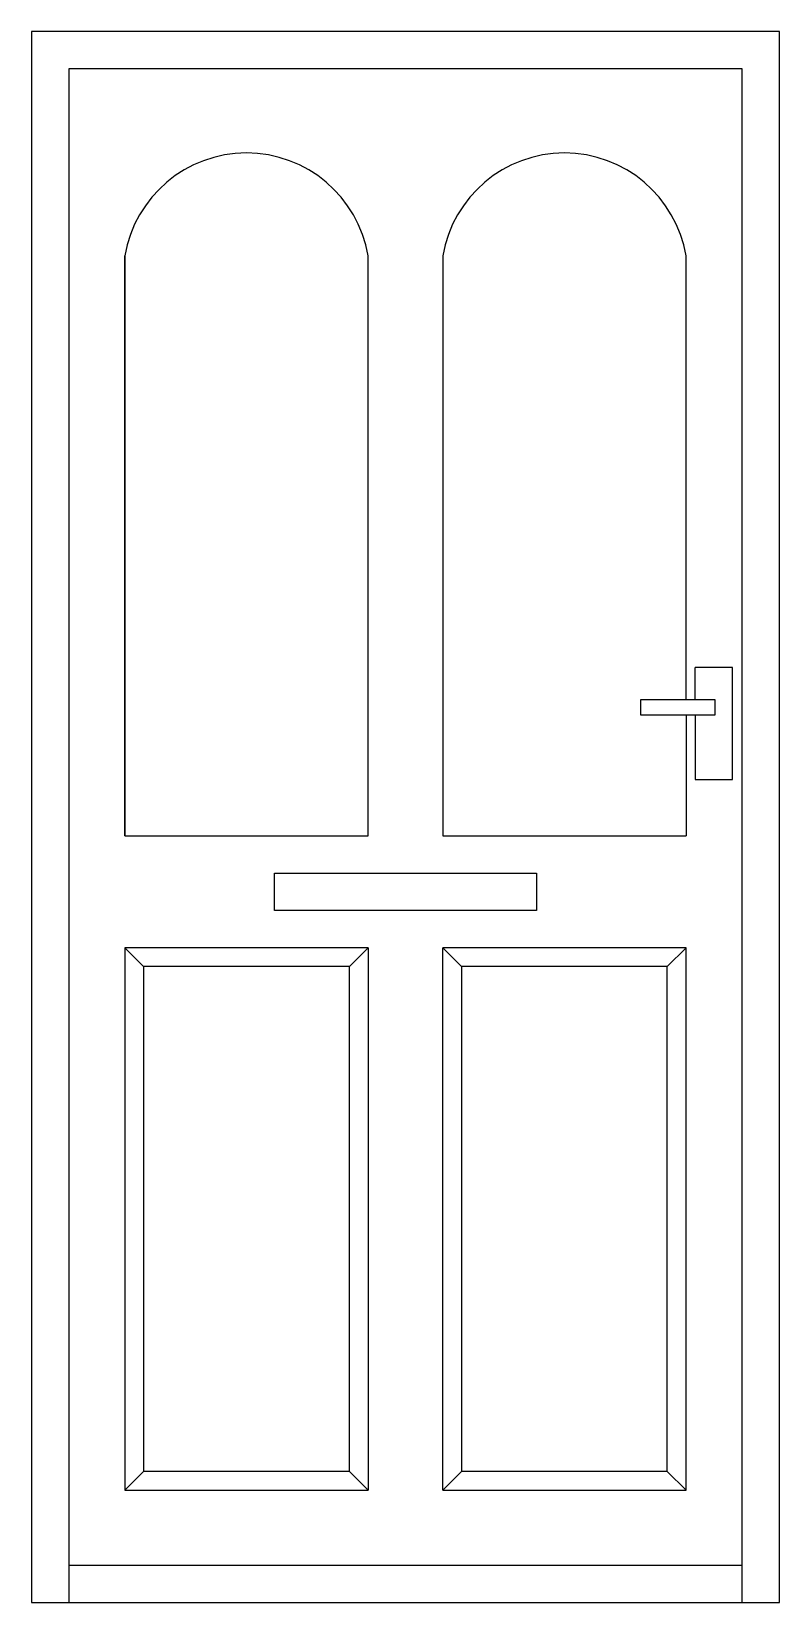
# Model space of a CAD drawing. Header units: millimetres. Extents: x -747.42 to -746.42, y 1775.63 to 1777.73.
import ezdxf

# ---------------------------------------------------------------- set-up
doc = ezdxf.new("R2010")
doc.units = ezdxf.units.MM
doc.header["$LTSCALE"] = 10
doc.layers.add('Portas', color=2, linetype='Continuous')

msp = doc.modelspace()

# ---------------------------------------------------------------- linework, layer by layer
at = {"layer": 'Portas'}
for p, q in [((-746.4158, 1777.7299), (-747.4158, 1777.7299)), ((-747.4158, 1777.7299), (-747.4158, 1775.63)), ((-746.4158, 1775.63), (-746.4158, 1777.7299)), ((-747.4158, 1775.63), (-746.4158, 1775.63))]:
    msp.add_line(p, q, dxfattribs=at)
at = {"layer": 'Portas', "color": 1}
for p, q in [((-747.3658, 1777.68), (-747.3658, 1775.63)), ((-746.4658, 1777.68), (-747.3658, 1777.68)), ((-746.4658, 1775.63), (-746.4658, 1777.68)), ((-747.2908, 1777.43), (-747.2908, 1776.655)), ((-747.2908, 1776.655), (-747.2908, 1777.43)), ((-747.2908, 1776.655), (-747.2908, 1777.43)), ((-746.9658, 1776.655), (-746.9658, 1777.43)), ((-746.8658, 1777.43), (-746.8658, 1776.655)), ((-746.5408, 1776.8367), (-746.5408, 1777.43)), ((-747.2908, 1776.955), (-747.2908, 1776.655)), ((-746.5408, 1776.8367), (-746.5408, 1776.955)), ((-746.5288, 1776.8367), (-746.5288, 1776.88)), ((-746.4788, 1776.88), (-746.5288, 1776.88)), ((-746.4788, 1776.73), (-746.4788, 1776.88)), ((-746.5018, 1776.8367), (-746.6018, 1776.8367)), ((-746.6018, 1776.8367), (-746.6018, 1776.8167)), ((-746.5018, 1776.8167), (-746.5018, 1776.8367)), ((-746.6018, 1776.8167), (-746.5018, 1776.8167)), ((-746.5408, 1776.8167), (-746.5408, 1776.655)), ((-746.5408, 1776.8167), (-746.5408, 1776.655)), ((-746.5408, 1776.8167), (-746.5408, 1776.655)), ((-746.5288, 1776.8167), (-746.5288, 1776.73)), ((-746.5288, 1776.73), (-746.4788, 1776.73)), ((-747.2908, 1776.655), (-746.9658, 1776.655)), ((-746.8658, 1776.655), (-746.5408, 1776.655)), ((-746.7407, 1776.655), (-746.5408, 1776.655)), ((-747.0908, 1776.605), (-746.7407, 1776.605)), ((-747.0908, 1776.555), (-747.0908, 1776.605)), ((-746.7407, 1776.605), (-746.7407, 1776.555)), ((-746.7407, 1776.555), (-747.0908, 1776.555)), ((-747.2908, 1776.505), (-747.2658, 1776.48)), ((-746.9658, 1776.505), (-747.2908, 1776.505)), ((-747.2908, 1776.505), (-747.2908, 1775.78)), ((-746.9658, 1776.505), (-746.9908, 1776.48)), ((-746.9658, 1776.505), (-746.9658, 1775.78)), ((-746.8658, 1776.505), (-746.8408, 1776.48)), ((-746.8658, 1775.78), (-746.8658, 1776.505)), ((-746.5408, 1776.505), (-746.8658, 1776.505)), ((-746.5408, 1776.505), (-746.5658, 1776.48)), ((-746.5408, 1775.78), (-746.5408, 1776.505)), ((-746.9908, 1776.48), (-747.2658, 1776.48)), ((-747.2658, 1776.48), (-747.2658, 1775.805)), ((-746.9908, 1775.805), (-746.9908, 1776.48)), ((-746.8408, 1776.48), (-746.8408, 1775.805)), ((-746.5658, 1776.48), (-746.8408, 1776.48)), ((-746.5658, 1775.805), (-746.5658, 1776.48)), ((-747.2908, 1775.78), (-747.2658, 1775.805)), ((-746.9908, 1775.805), (-747.2658, 1775.805)), ((-746.9658, 1775.78), (-746.9908, 1775.805)), ((-746.8658, 1775.78), (-746.8408, 1775.805)), ((-746.5658, 1775.805), (-746.8408, 1775.805)), ((-746.5408, 1775.78), (-746.5658, 1775.805)), ((-747.2908, 1775.78), (-746.9658, 1775.78)), ((-746.8658, 1775.78), (-746.5408, 1775.78)), ((-747.3658, 1775.68), (-746.4658, 1775.68))]:
    msp.add_line(p, q, dxfattribs=at)
for centre, start, end in [((-747.1283, 1777.4027), 9.5289, 170.4711), ((-746.7033, 1777.4027), 9.5293, 170.4707)]:
    msp.add_arc(centre, 0.1648, start, end, dxfattribs=at)

doc.saveas('drawing.dxf')
